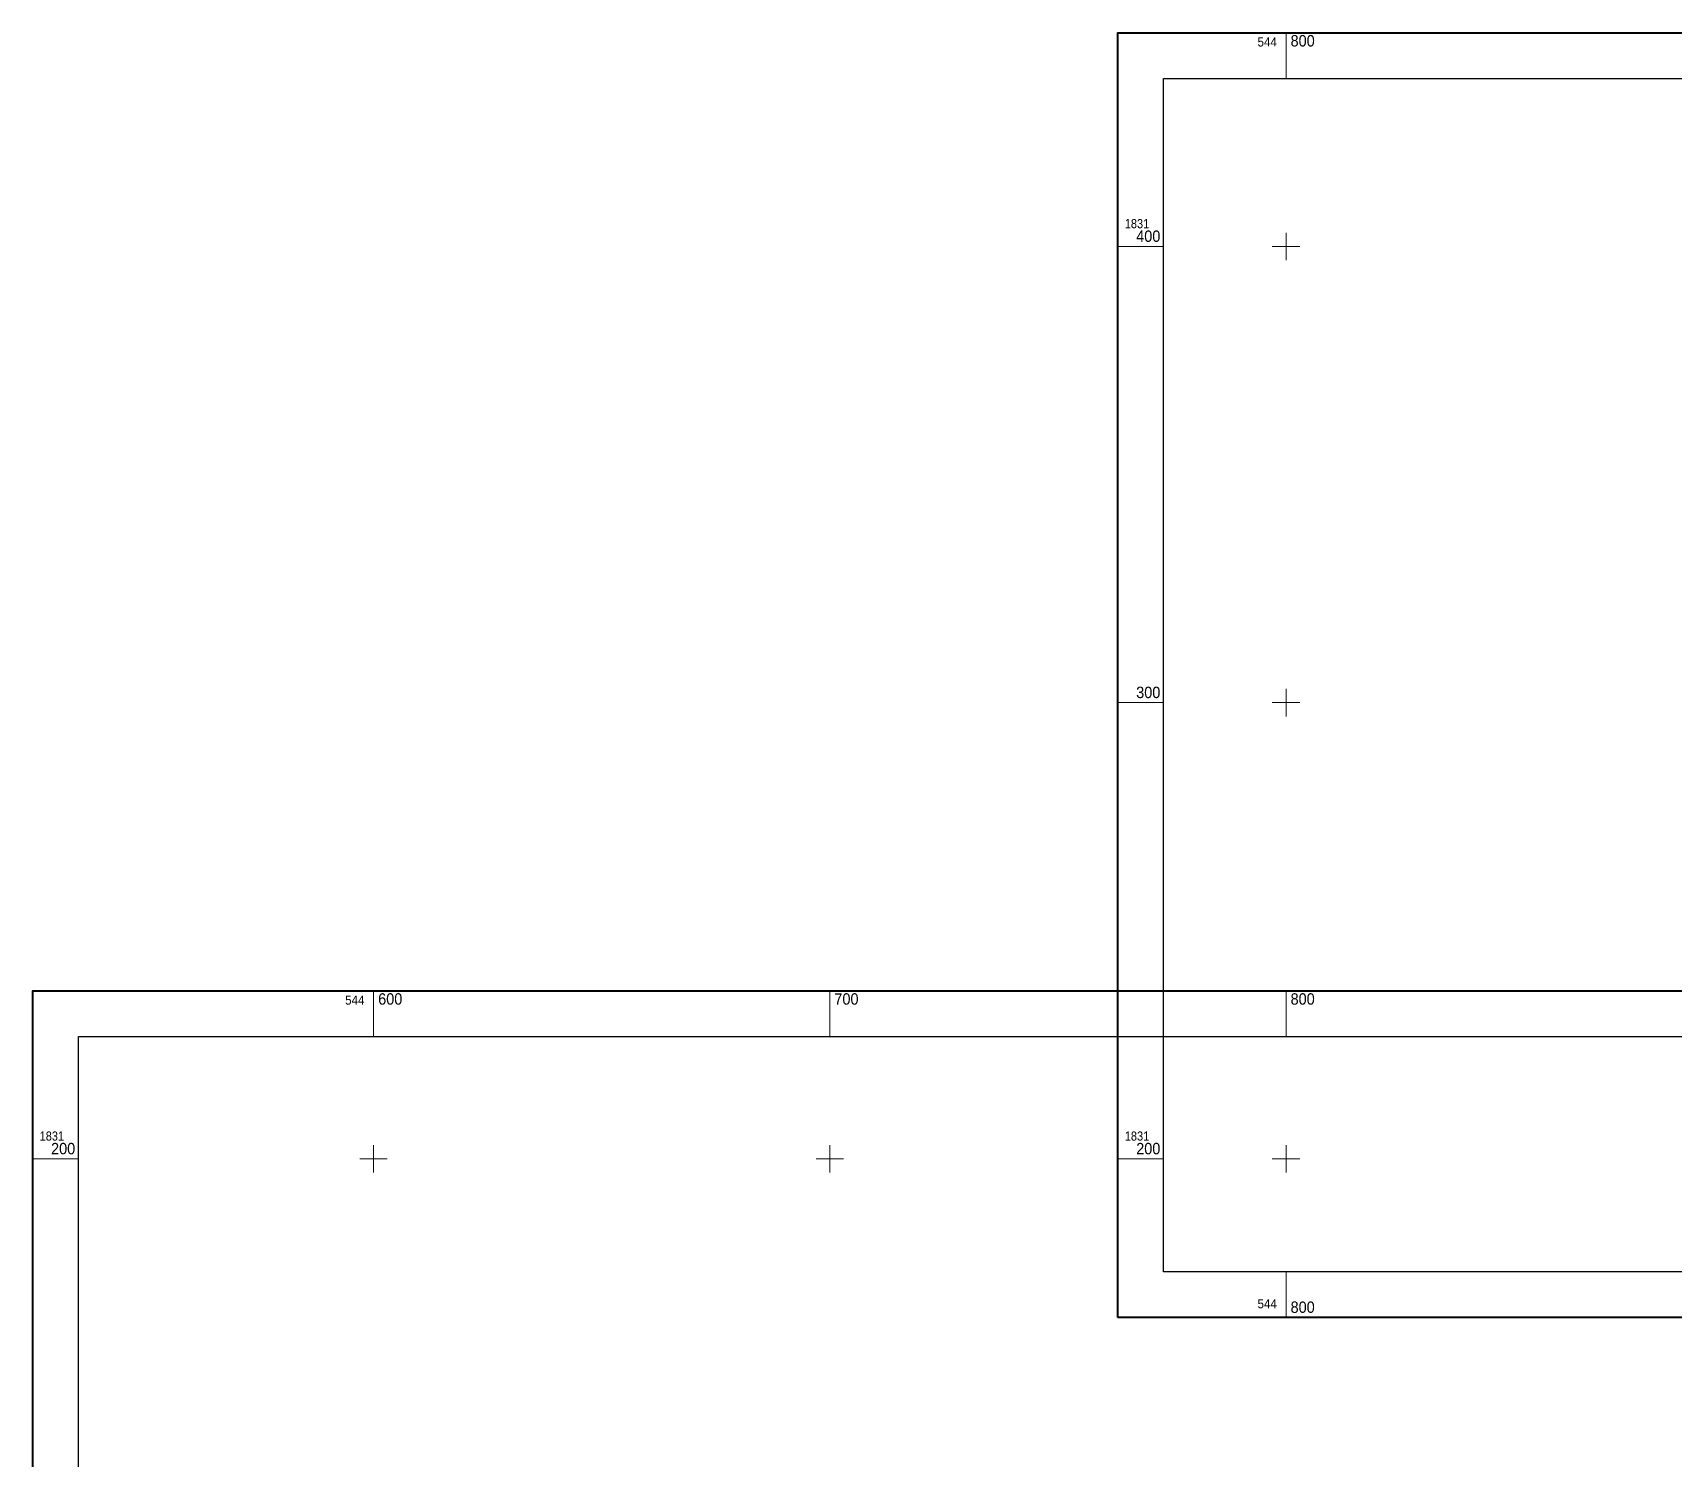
# Model space of a CAD drawing. Header units: metres. Extents: x 542869 to 545424, y 1823472 to 1835781.
# Drawn here: x 544525.3 to 544884.9, y 1831134.4 to 1831446.8 of the extents above; entities that cross this region are included whole.
import ezdxf
from ezdxf.enums import TextEntityAlignment as Align

# ---------------------------------------------------------------- set-up
doc = ezdxf.new("R2010")
doc.units = ezdxf.units.M
doc.layers.add('30', color=7, linetype='Continuous', lineweight=13)
doc.layers.add('31', color=7, linetype='Continuous', lineweight=13)

msp = doc.modelspace()

# ---------------------------------------------------------------- linework, layer by layer
at = {"layer": '30'}
for p, q in [((544800, 1831436.83), (544800, 1831446.83)), ((544800, 1831397), (544800, 1831403)), ((544763.16, 1831400), (544773.16, 1831400)), ((544797, 1831400), (544803, 1831400)), ((544800, 1831297), (544800, 1831303)), ((544763.16, 1831300), (544773.16, 1831300)), ((544797, 1831300), (544803, 1831300)), ((544763.16, 1831200), (544773.16, 1831200)), ((544797, 1831200), (544803, 1831200)), ((544800, 1831197), (544800, 1831203)), ((544800, 1831165.24), (544800, 1831175.24))]:
    msp.add_line(p, q, dxfattribs=at)
at = {"layer": '30', "lineweight": 40}
msp.add_lwpolyline([(544763.16, 1831165.24), (544763.16, 1831446.83), (545156.43, 1831446.83), (545156.43, 1831165.24)], close=True, dxfattribs=at)
at = {"layer": '30', "lineweight": 25}
msp.add_lwpolyline([(544773.16, 1831175.24), (544773.16, 1831436.83), (545146.43, 1831436.83), (545146.43, 1831175.24)], close=True, dxfattribs=at)
at = {"layer": '31'}
for p, q in [((544600, 1831226.8), (544600, 1831236.8)), ((544700, 1831226.8), (544700, 1831236.8)), ((544800, 1831226.8), (544800, 1831236.8)), ((544525.3, 1831200), (544535.3, 1831200)), ((544597, 1831200), (544603, 1831200)), ((544600, 1831197), (544600, 1831203)), ((544697, 1831200), (544703, 1831200)), ((544700, 1831197), (544700, 1831203)), ((544797, 1831200), (544803, 1831200)), ((544800, 1831197), (544800, 1831203))]:
    msp.add_line(p, q, dxfattribs=at)
at = {"layer": '31', "lineweight": 40}
msp.add_lwpolyline([(544525.3, 1830955.21), (544525.3, 1831236.8), (544918.57, 1831236.8), (544918.57, 1830955.21)], close=True, dxfattribs=at)
at = {"layer": '31', "lineweight": 25}
msp.add_lwpolyline([(544535.3, 1830965.21), (544535.3, 1831226.8), (544908.57, 1831226.8), (544908.57, 1830965.21)], close=True, dxfattribs=at)

# ---------------------------------------------------------------- texts
at = {"layer": '30', "width": 0.95}
for p in [(544798, 1831443.83), (544798, 1831167.24)]:
    msp.add_text('544', height=2, dxfattribs=at).set_placement(p, align=Align.RIGHT)
at = {"layer": '30'}
for s, height, width, p in [('800', 2.5, 0.95, (544801, 1831443.83)), ('1831', 2, 0.9, (544764.66, 1831404)), ('400', 2.5, 0.95, (544767.16, 1831401)), ('300', 2.5, 0.95, (544767.16, 1831301)), ('1831', 2, 0.9, (544764.66, 1831204)), ('200', 2.5, 0.95, (544767.16, 1831201)), ('800', 2.5, 0.95, (544801, 1831166.24))]:
    msp.add_text(s, height=height, dxfattribs=dict(at, width=width)).set_placement(p)
at = {"layer": '31', "width": 0.95}
msp.add_text('544', height=2, dxfattribs=at).set_placement((544598, 1831233.8), align=Align.RIGHT)
at = {"layer": '31'}
for s, height, width, p in [('600', 2.5, 0.95, (544601, 1831233.8)), ('700', 2.5, 0.95, (544701, 1831233.8)), ('800', 2.5, 0.95, (544801, 1831233.8)), ('1831', 2, 0.9, (544526.8, 1831204)), ('200', 2.5, 0.95, (544529.3, 1831201))]:
    msp.add_text(s, height=height, dxfattribs=dict(at, width=width)).set_placement(p)

doc.saveas('drawing.dxf')
